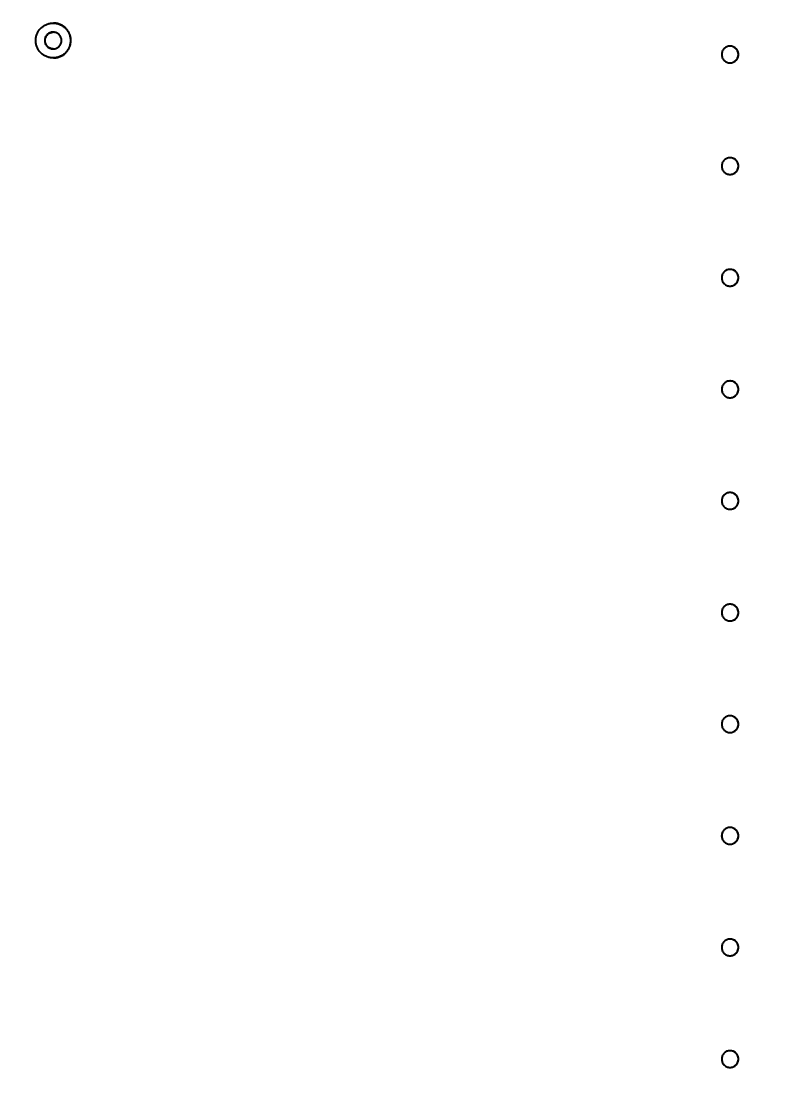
# Model space of a CAD drawing. Header units: feet. Extents: x -1522 to 1718, y -42 to 1309.
# Drawn here: x 40.466 to 42.228, y 10.14 to 12.65 of the extents above; entities that cross this region are included whole.
import ezdxf

# ---------------------------------------------------------------- set-up
doc = ezdxf.new("R2010")
doc.units = ezdxf.units.FT
doc.header["$MEASUREMENT"] = 0
doc.layers.add('E-EQPM-XFMR-1500V', color=141, linetype='Continuous')
doc.layers.add('G-NPLT', color=67, linetype='Continuous', plot=False)
doc.styles.add('NEI-A', font='arial.ttf')

# ---------------------------------------------------------------- blocks, each defined once
blk = doc.blocks.new('INV SKID')
at = {"layer": 'E-EQPM-XFMR-1500V', "linetype": 'Continuous'}
for centre, start, end in [((4.3161, 1.4772), 89.1671, 90.0001), ((4.3161, 1.4773), 270.0001, 270.8332), ((5.9077, 1.4444), 26.1184, 89.9944), ((5.9077, 1.4444), 270.0049, 333.7221), ((5.9077, 1.182), 26.1184, 89.9944), ((5.9077, 1.182), 270.0049, 333.7221), ((5.9077, 0.9195), 26.1184, 89.9944), ((5.9077, 0.9195), 26.1184, 89.9944), ((5.9077, 0.9195), 270.0049, 333.7221), ((5.9077, 0.9195), 270.0049, 333.7221), ((5.9077, 0.657), 26.1184, 89.9944), ((5.9077, 0.657), 270.0049, 333.7221), ((5.9077, 0.3946), 26.1184, 89.9944), ((5.9077, 0.3946), 270.0049, 333.7221), ((5.9077, 0.1321), 26.1184, 89.9944), ((5.9077, 0.1321), 26.1184, 89.9944), ((5.9077, 0.1321), 270.0049, 333.7221), ((5.9077, 0.1321), 270.0049, 333.7221), ((5.9077, -0.1304), 26.1184, 89.9944), ((5.9077, -0.1304), 270.0049, 333.7221), ((5.9077, -0.3928), 26.1184, 89.9944), ((5.9077, -0.3929), 26.1184, 89.9944), ((5.9077, -0.3928), 270.0049, 333.7221), ((5.9077, -0.3928), 270.0049, 333.7221), ((5.9077, -0.6553), 26.1184, 89.9944), ((5.9077, -0.6553), 26.1184, 89.9944), ((5.9077, -0.6553), 270.0049, 333.7221), ((5.9077, -0.6553), 270.0049, 333.7221), ((5.9077, -0.9178), 26.1184, 89.9944), ((5.9077, -0.9178), 270.0049, 333.7221)]:
    blk.add_arc(centre, 0.0197, start, end, dxfattribs=at)
for points, knots in [([(4.2751, 1.4772), (4.2751, 1.4799), (4.2757, 1.4853), (4.278, 1.493), (4.2818, 1.5002), (4.287, 1.5064), (4.2932, 1.5116), (4.3004, 1.5154), (4.3081, 1.5177), (4.3135, 1.5183), (4.3161, 1.5183)], [0, 0, 0, 0, 0.125012, 0.250017, 0.375022, 0.500024, 0.625022, 0.750017, 0.875009, 1, 1, 1, 1]), ([(4.3161, 1.5183), (4.3188, 1.5183), (4.3242, 1.5177), (4.3319, 1.5154), (4.3391, 1.5116), (4.3453, 1.5064), (4.3505, 1.5002), (4.3543, 1.493), (4.3566, 1.4853), (4.3571, 1.4799), (4.3571, 1.4772)], [0, 0, 0, 0, 0.124991, 0.249983, 0.374977, 0.499975, 0.624977, 0.749982, 0.874987, 1, 1, 1, 1]), ([(4.3577, 1.4772), (4.3577, 1.4799), (4.3572, 1.4853), (4.3548, 1.493), (4.351, 1.5002), (4.3459, 1.5064), (4.3396, 1.5116), (4.3325, 1.5154), (4.3248, 1.5177), (4.3194, 1.5183), (4.3167, 1.5183)], [0, 0, 0, 0, 0.125012, 0.250017, 0.375022, 0.500024, 0.625022, 0.750017, 0.875009, 1, 1, 1, 1]), ([(4.3161, 1.4969), (4.3149, 1.4969), (4.3123, 1.4967), (4.3086, 1.4955), (4.3051, 1.4937), (4.3021, 1.4913), (4.2997, 1.4882), (4.2978, 1.4848), (4.2967, 1.4811), (4.2965, 1.4785), (4.2965, 1.4772)], [0, 0, 0, 0, 0.12499, 0.249982, 0.374976, 0.499974, 0.624975, 0.749981, 0.874985, 1, 1, 1, 1]), ([(4.297, 1.4772), (4.297, 1.4785), (4.2973, 1.481), (4.2984, 1.4847), (4.3001, 1.4881), (4.3025, 1.491), (4.3054, 1.4935), (4.3087, 1.4954), (4.3124, 1.4966), (4.3149, 1.4969), (4.3161, 1.4969)], [0, 0, 0, 0, 0.125012, 0.250015, 0.375021, 0.500023, 0.625022, 0.750018, 0.87501, 1, 1, 1, 1]), ([(4.3358, 1.4772), (4.3358, 1.4785), (4.3356, 1.4811), (4.3345, 1.4848), (4.3327, 1.4882), (4.3303, 1.4911), (4.3273, 1.4936), (4.3239, 1.4955), (4.3203, 1.4966), (4.3177, 1.4969), (4.3164, 1.4969)], [0, 0, 0, 0, 0.125013, 0.250015, 0.375021, 0.500023, 0.625023, 0.750018, 0.87501, 1, 1, 1, 1]), ([(4.3161, 1.4362), (4.3135, 1.4362), (4.3081, 1.4368), (4.3004, 1.4391), (4.2932, 1.4429), (4.287, 1.4481), (4.2818, 1.4543), (4.278, 1.4614), (4.2757, 1.4692), (4.2751, 1.4746), (4.2751, 1.4772)], [0, 0, 0, 0, 0.124991, 0.249983, 0.374977, 0.499975, 0.624977, 0.749982, 0.874987, 1, 1, 1, 1]), ([(4.2965, 1.4772), (4.2965, 1.476), (4.2967, 1.4734), (4.2978, 1.4697), (4.2997, 1.4662), (4.3021, 1.4632), (4.3051, 1.4608), (4.3086, 1.4589), (4.3123, 1.4578), (4.3149, 1.4576), (4.3161, 1.4576)], [0, 0, 0, 0, 0.125013, 0.250015, 0.375021, 0.500023, 0.625023, 0.750018, 0.87501, 1, 1, 1, 1]), ([(4.3161, 1.4576), (4.3149, 1.4576), (4.3124, 1.4579), (4.3087, 1.4591), (4.3054, 1.461), (4.3025, 1.4634), (4.3001, 1.4664), (4.2984, 1.4698), (4.2973, 1.4734), (4.297, 1.476), (4.297, 1.4772)], [0, 0, 0, 0, 0.12499, 0.249982, 0.374976, 0.499974, 0.624975, 0.749981, 0.874985, 1, 1, 1, 1]), ([(4.3571, 1.4772), (4.3571, 1.4746), (4.3566, 1.4692), (4.3543, 1.4614), (4.3505, 1.4543), (4.3453, 1.4481), (4.3391, 1.4429), (4.3319, 1.4391), (4.3242, 1.4368), (4.3188, 1.4362), (4.3161, 1.4362)], [0, 0, 0, 0, 0.125012, 0.250017, 0.375022, 0.500024, 0.625022, 0.750017, 0.875009, 1, 1, 1, 1]), ([(4.3164, 1.4576), (4.3177, 1.4576), (4.3203, 1.4579), (4.3239, 1.459), (4.3273, 1.4609), (4.3303, 1.4633), (4.3327, 1.4663), (4.3345, 1.4697), (4.3356, 1.4734), (4.3358, 1.476), (4.3358, 1.4772)], [0, 0, 0, 0, 0.12499, 0.249982, 0.374976, 0.499974, 0.624975, 0.749981, 0.874985, 1, 1, 1, 1]), ([(4.3167, 1.4362), (4.3194, 1.4362), (4.3248, 1.4368), (4.3325, 1.4391), (4.3396, 1.4429), (4.3459, 1.4481), (4.351, 1.4543), (4.3548, 1.4614), (4.3572, 1.4692), (4.3577, 1.4746), (4.3577, 1.4772)], [0, 0, 0, 0, 0.124991, 0.249983, 0.374977, 0.499975, 0.624977, 0.749982, 0.874987, 1, 1, 1, 1]), ([(5.9077, 1.4641), (5.9051, 1.4641), (5.8999, 1.4631), (5.8934, 1.4587), (5.889, 1.4522), (5.888, 1.447), (5.888, 1.4444)], [0, 0, 0, 0, 0.24994, 0.499821, 0.749989, 1, 1, 1, 1]), ([(5.9077, 1.4641), (5.9051, 1.4641), (5.8999, 1.4631), (5.8934, 1.4587), (5.889, 1.4522), (5.888, 1.447), (5.888, 1.4444)], [0, 0, 0, 0, 0.24994, 0.499821, 0.749989, 1, 1, 1, 1]), ([(5.9274, 1.4444), (5.9274, 1.447), (5.9263, 1.4522), (5.922, 1.4587), (5.9154, 1.4631), (5.9102, 1.4641), (5.9077, 1.4641)], [0, 0, 0, 0, 0.250013, 0.50015, 0.750038, 1, 1, 1, 1]), ([(5.888, 1.4444), (5.888, 1.4419), (5.889, 1.4367), (5.8934, 1.4302), (5.8999, 1.4258), (5.9051, 1.4248), (5.9077, 1.4248)], [0, 0, 0, 0, 0.250013, 0.50015, 0.750038, 1, 1, 1, 1]), ([(5.888, 1.4444), (5.888, 1.4419), (5.889, 1.4367), (5.8934, 1.4302), (5.8999, 1.4258), (5.9051, 1.4248), (5.9077, 1.4248)], [0, 0, 0, 0, 0.250013, 0.50015, 0.750038, 1, 1, 1, 1]), ([(5.9077, 1.4248), (5.9102, 1.4248), (5.9154, 1.4258), (5.922, 1.4302), (5.9263, 1.4367), (5.9274, 1.4419), (5.9274, 1.4444)], [0, 0, 0, 0, 0.24994, 0.499821, 0.749989, 1, 1, 1, 1]), ([(5.9077, 1.2016), (5.9051, 1.2016), (5.8999, 1.2006), (5.8934, 1.1962), (5.889, 1.1897), (5.888, 1.1845), (5.888, 1.182)], [0, 0, 0, 0, 0.24994, 0.499821, 0.749989, 1, 1, 1, 1]), ([(5.9077, 1.2016), (5.9051, 1.2016), (5.8999, 1.2006), (5.8934, 1.1962), (5.889, 1.1897), (5.888, 1.1845), (5.888, 1.182)], [0, 0, 0, 0, 0.24994, 0.499821, 0.749989, 1, 1, 1, 1]), ([(5.888, 1.182), (5.888, 1.1794), (5.889, 1.1742), (5.8934, 1.1677), (5.8999, 1.1633), (5.9051, 1.1623), (5.9077, 1.1623)], [0, 0, 0, 0, 0.250013, 0.50015, 0.750038, 1, 1, 1, 1]), ([(5.888, 1.182), (5.888, 1.1794), (5.889, 1.1742), (5.8934, 1.1677), (5.8999, 1.1633), (5.9051, 1.1623), (5.9077, 1.1623)], [0, 0, 0, 0, 0.250013, 0.50015, 0.750038, 1, 1, 1, 1]), ([(5.9274, 1.182), (5.9274, 1.1845), (5.9263, 1.1897), (5.922, 1.1962), (5.9154, 1.2006), (5.9102, 1.2016), (5.9077, 1.2016)], [0, 0, 0, 0, 0.250013, 0.50015, 0.750038, 1, 1, 1, 1]), ([(5.9077, 1.1623), (5.9102, 1.1623), (5.9154, 1.1633), (5.922, 1.1677), (5.9263, 1.1742), (5.9274, 1.1794), (5.9274, 1.182)], [0, 0, 0, 0, 0.24994, 0.499821, 0.749989, 1, 1, 1, 1]), ([(5.9077, 0.9392), (5.9051, 0.9392), (5.8999, 0.9382), (5.8934, 0.9338), (5.889, 0.9272), (5.888, 0.9221), (5.888, 0.9195)], [0, 0, 0, 0, 0.24994, 0.499821, 0.749989, 1, 1, 1, 1]), ([(5.9077, 0.9392), (5.9051, 0.9392), (5.8999, 0.9382), (5.8934, 0.9338), (5.889, 0.9272), (5.888, 0.9221), (5.888, 0.9195)], [0, 0, 0, 0, 0.24994, 0.499821, 0.749989, 1, 1, 1, 1]), ([(5.9077, 0.9392), (5.9051, 0.9392), (5.8999, 0.9381), (5.8934, 0.9338), (5.889, 0.9272), (5.888, 0.9221), (5.888, 0.9195)], [0, 0, 0, 0, 0.24994, 0.499821, 0.749989, 1, 1, 1, 1]), ([(5.9077, 0.9392), (5.9051, 0.9392), (5.8999, 0.9381), (5.8934, 0.9338), (5.889, 0.9272), (5.888, 0.9221), (5.888, 0.9195)], [0, 0, 0, 0, 0.24994, 0.499821, 0.749989, 1, 1, 1, 1]), ([(5.9274, 0.9195), (5.9274, 0.9221), (5.9263, 0.9272), (5.922, 0.9338), (5.9154, 0.9382), (5.9102, 0.9392), (5.9077, 0.9392)], [0, 0, 0, 0, 0.250013, 0.50015, 0.750038, 1, 1, 1, 1]), ([(5.9274, 0.9195), (5.9274, 0.9221), (5.9263, 0.9272), (5.922, 0.9338), (5.9154, 0.9381), (5.9102, 0.9392), (5.9077, 0.9392)], [0, 0, 0, 0, 0.250013, 0.50015, 0.750038, 1, 1, 1, 1]), ([(5.888, 0.9195), (5.888, 0.9169), (5.889, 0.9118), (5.8934, 0.9052), (5.8999, 0.9008), (5.9051, 0.8998), (5.9077, 0.8998)], [0, 0, 0, 0, 0.250013, 0.50015, 0.750038, 1, 1, 1, 1]), ([(5.888, 0.9195), (5.888, 0.9169), (5.889, 0.9118), (5.8934, 0.9052), (5.8999, 0.9008), (5.9051, 0.8998), (5.9077, 0.8998)], [0, 0, 0, 0, 0.250013, 0.50015, 0.750038, 1, 1, 1, 1]), ([(5.888, 0.9195), (5.888, 0.9169), (5.889, 0.9118), (5.8934, 0.9052), (5.8999, 0.9008), (5.9051, 0.8998), (5.9077, 0.8998)], [0, 0, 0, 0, 0.250013, 0.50015, 0.750038, 1, 1, 1, 1]), ([(5.888, 0.9195), (5.888, 0.9169), (5.889, 0.9118), (5.8934, 0.9052), (5.8999, 0.9008), (5.9051, 0.8998), (5.9077, 0.8998)], [0, 0, 0, 0, 0.250013, 0.50015, 0.750038, 1, 1, 1, 1]), ([(5.9077, 0.8998), (5.9102, 0.8998), (5.9154, 0.9008), (5.922, 0.9052), (5.9263, 0.9118), (5.9274, 0.9169), (5.9274, 0.9195)], [0, 0, 0, 0, 0.24994, 0.499821, 0.749989, 1, 1, 1, 1]), ([(5.9077, 0.8998), (5.9102, 0.8998), (5.9154, 0.9008), (5.922, 0.9052), (5.9263, 0.9118), (5.9274, 0.9169), (5.9274, 0.9195)], [0, 0, 0, 0, 0.24994, 0.499821, 0.749989, 1, 1, 1, 1]), ([(5.9077, 0.6767), (5.9051, 0.6767), (5.8999, 0.6757), (5.8934, 0.6713), (5.889, 0.6648), (5.888, 0.6596), (5.888, 0.657)], [0, 0, 0, 0, 0.24994, 0.499821, 0.749989, 1, 1, 1, 1]), ([(5.9077, 0.6767), (5.9051, 0.6767), (5.8999, 0.6757), (5.8934, 0.6713), (5.889, 0.6648), (5.888, 0.6596), (5.888, 0.657)], [0, 0, 0, 0, 0.24994, 0.499821, 0.749989, 1, 1, 1, 1]), ([(5.888, 0.657), (5.888, 0.6545), (5.889, 0.6493), (5.8934, 0.6427), (5.8999, 0.6384), (5.9051, 0.6373), (5.9077, 0.6373)], [0, 0, 0, 0, 0.250013, 0.50015, 0.750038, 1, 1, 1, 1]), ([(5.888, 0.657), (5.888, 0.6545), (5.889, 0.6493), (5.8934, 0.6427), (5.8999, 0.6384), (5.9051, 0.6373), (5.9077, 0.6373)], [0, 0, 0, 0, 0.250013, 0.50015, 0.750038, 1, 1, 1, 1]), ([(5.9274, 0.657), (5.9274, 0.6596), (5.9263, 0.6648), (5.922, 0.6713), (5.9154, 0.6757), (5.9102, 0.6767), (5.9077, 0.6767)], [0, 0, 0, 0, 0.250013, 0.50015, 0.750038, 1, 1, 1, 1]), ([(5.9077, 0.6373), (5.9102, 0.6373), (5.9154, 0.6384), (5.922, 0.6427), (5.9263, 0.6493), (5.9274, 0.6545), (5.9274, 0.657)], [0, 0, 0, 0, 0.24994, 0.499821, 0.749989, 1, 1, 1, 1]), ([(5.9077, 0.4142), (5.9051, 0.4142), (5.8999, 0.4132), (5.8934, 0.4088), (5.889, 0.4023), (5.888, 0.3971), (5.888, 0.3946)], [0, 0, 0, 0, 0.24994, 0.499821, 0.749989, 1, 1, 1, 1]), ([(5.9077, 0.4142), (5.9051, 0.4142), (5.8999, 0.4132), (5.8934, 0.4088), (5.889, 0.4023), (5.888, 0.3971), (5.888, 0.3946)], [0, 0, 0, 0, 0.24994, 0.499821, 0.749989, 1, 1, 1, 1]), ([(5.9274, 0.3946), (5.9274, 0.3971), (5.9263, 0.4023), (5.922, 0.4088), (5.9154, 0.4132), (5.9102, 0.4142), (5.9077, 0.4142)], [0, 0, 0, 0, 0.250013, 0.50015, 0.750038, 1, 1, 1, 1]), ([(5.888, 0.3946), (5.888, 0.392), (5.889, 0.3868), (5.8934, 0.3803), (5.8999, 0.3759), (5.9051, 0.3749), (5.9077, 0.3749)], [0, 0, 0, 0, 0.250013, 0.50015, 0.750038, 1, 1, 1, 1]), ([(5.888, 0.3946), (5.888, 0.392), (5.889, 0.3868), (5.8934, 0.3803), (5.8999, 0.3759), (5.9051, 0.3749), (5.9077, 0.3749)], [0, 0, 0, 0, 0.250013, 0.50015, 0.750038, 1, 1, 1, 1]), ([(5.9077, 0.3749), (5.9102, 0.3749), (5.9154, 0.3759), (5.922, 0.3803), (5.9263, 0.3868), (5.9274, 0.392), (5.9274, 0.3946)], [0, 0, 0, 0, 0.24994, 0.499821, 0.749989, 1, 1, 1, 1]), ([(5.9077, 0.1518), (5.9051, 0.1518), (5.8999, 0.1507), (5.8934, 0.1464), (5.889, 0.1398), (5.888, 0.1347), (5.888, 0.1321)], [0, 0, 0, 0, 0.24994, 0.499821, 0.749989, 1, 1, 1, 1]), ([(5.9077, 0.1518), (5.9051, 0.1518), (5.8999, 0.1507), (5.8934, 0.1464), (5.889, 0.1398), (5.888, 0.1347), (5.888, 0.1321)], [0, 0, 0, 0, 0.24994, 0.499821, 0.749989, 1, 1, 1, 1]), ([(5.9077, 0.1518), (5.9051, 0.1518), (5.8999, 0.1507), (5.8934, 0.1464), (5.889, 0.1398), (5.888, 0.1346), (5.888, 0.1321)], [0, 0, 0, 0, 0.24994, 0.499821, 0.749989, 1, 1, 1, 1]), ([(5.9077, 0.1518), (5.9051, 0.1518), (5.8999, 0.1507), (5.8934, 0.1464), (5.889, 0.1398), (5.888, 0.1346), (5.888, 0.1321)], [0, 0, 0, 0, 0.24994, 0.499821, 0.749989, 1, 1, 1, 1]), ([(5.9274, 0.1321), (5.9274, 0.1347), (5.9263, 0.1398), (5.922, 0.1464), (5.9154, 0.1507), (5.9102, 0.1518), (5.9077, 0.1518)], [0, 0, 0, 0, 0.250013, 0.50015, 0.750038, 1, 1, 1, 1]), ([(5.9274, 0.1321), (5.9274, 0.1346), (5.9263, 0.1398), (5.922, 0.1464), (5.9154, 0.1507), (5.9102, 0.1518), (5.9077, 0.1518)], [0, 0, 0, 0, 0.250013, 0.50015, 0.750038, 1, 1, 1, 1]), ([(5.888, 0.1321), (5.888, 0.1295), (5.889, 0.1244), (5.8934, 0.1178), (5.8999, 0.1134), (5.9051, 0.1124), (5.9077, 0.1124)], [0, 0, 0, 0, 0.250013, 0.50015, 0.750038, 1, 1, 1, 1]), ([(5.888, 0.1321), (5.888, 0.1295), (5.889, 0.1244), (5.8934, 0.1178), (5.8999, 0.1134), (5.9051, 0.1124), (5.9077, 0.1124)], [0, 0, 0, 0, 0.250013, 0.50015, 0.750038, 1, 1, 1, 1]), ([(5.888, 0.1321), (5.888, 0.1295), (5.889, 0.1243), (5.8934, 0.1178), (5.8999, 0.1134), (5.9051, 0.1124), (5.9077, 0.1124)], [0, 0, 0, 0, 0.250013, 0.50015, 0.750038, 1, 1, 1, 1]), ([(5.888, 0.1321), (5.888, 0.1295), (5.889, 0.1243), (5.8934, 0.1178), (5.8999, 0.1134), (5.9051, 0.1124), (5.9077, 0.1124)], [0, 0, 0, 0, 0.250013, 0.50015, 0.750038, 1, 1, 1, 1]), ([(5.9077, 0.1124), (5.9102, 0.1124), (5.9154, 0.1134), (5.922, 0.1178), (5.9263, 0.1244), (5.9274, 0.1295), (5.9274, 0.1321)], [0, 0, 0, 0, 0.24994, 0.499821, 0.749989, 1, 1, 1, 1]), ([(5.9077, 0.1124), (5.9102, 0.1124), (5.9154, 0.1134), (5.922, 0.1178), (5.9263, 0.1243), (5.9274, 0.1295), (5.9274, 0.1321)], [0, 0, 0, 0, 0.24994, 0.499821, 0.749989, 1, 1, 1, 1]), ([(5.9077, -0.1107), (5.9051, -0.1107), (5.8999, -0.1117), (5.8934, -0.1161), (5.889, -0.1226), (5.888, -0.1278), (5.888, -0.1304)], [0, 0, 0, 0, 0.24994, 0.499821, 0.749989, 1, 1, 1, 1]), ([(5.9077, -0.1107), (5.9051, -0.1107), (5.8999, -0.1117), (5.8934, -0.1161), (5.889, -0.1226), (5.888, -0.1278), (5.888, -0.1304)], [0, 0, 0, 0, 0.24994, 0.499821, 0.749989, 1, 1, 1, 1]), ([(5.9274, -0.1304), (5.9274, -0.1278), (5.9263, -0.1226), (5.922, -0.1161), (5.9154, -0.1117), (5.9102, -0.1107), (5.9077, -0.1107)], [0, 0, 0, 0, 0.250013, 0.50015, 0.750038, 1, 1, 1, 1]), ([(5.888, -0.1304), (5.888, -0.1329), (5.889, -0.1381), (5.8934, -0.1447), (5.8999, -0.149), (5.9051, -0.1501), (5.9077, -0.1501)], [0, 0, 0, 0, 0.250013, 0.50015, 0.750038, 1, 1, 1, 1]), ([(5.888, -0.1304), (5.888, -0.1329), (5.889, -0.1381), (5.8934, -0.1447), (5.8999, -0.149), (5.9051, -0.1501), (5.9077, -0.1501)], [0, 0, 0, 0, 0.250013, 0.50015, 0.750038, 1, 1, 1, 1]), ([(5.9077, -0.1501), (5.9102, -0.1501), (5.9154, -0.149), (5.922, -0.1447), (5.9263, -0.1381), (5.9274, -0.1329), (5.9274, -0.1304)], [0, 0, 0, 0, 0.24994, 0.499821, 0.749989, 1, 1, 1, 1]), ([(5.9077, -0.3732), (5.9051, -0.3732), (5.8999, -0.3742), (5.8934, -0.3786), (5.889, -0.3851), (5.888, -0.3903), (5.888, -0.3928)], [0, 0, 0, 0, 0.24994, 0.499821, 0.749989, 1, 1, 1, 1]), ([(5.9077, -0.3732), (5.9051, -0.3732), (5.8999, -0.3742), (5.8934, -0.3786), (5.889, -0.3851), (5.888, -0.3903), (5.888, -0.3928)], [0, 0, 0, 0, 0.24994, 0.499821, 0.749989, 1, 1, 1, 1]), ([(5.9077, -0.3732), (5.9051, -0.3732), (5.8999, -0.3742), (5.8934, -0.3786), (5.889, -0.3851), (5.888, -0.3903), (5.888, -0.3928)], [0, 0, 0, 0, 0.24994, 0.499821, 0.749989, 1, 1, 1, 1]), ([(5.9077, -0.3732), (5.9051, -0.3732), (5.8999, -0.3742), (5.8934, -0.3786), (5.889, -0.3851), (5.888, -0.3903), (5.888, -0.3928)], [0, 0, 0, 0, 0.24994, 0.499821, 0.749989, 1, 1, 1, 1]), ([(5.9274, -0.3928), (5.9274, -0.3903), (5.9263, -0.3851), (5.922, -0.3786), (5.9154, -0.3742), (5.9102, -0.3732), (5.9077, -0.3732)], [0, 0, 0, 0, 0.250013, 0.50015, 0.750038, 1, 1, 1, 1]), ([(5.9274, -0.3928), (5.9274, -0.3903), (5.9263, -0.3851), (5.922, -0.3786), (5.9154, -0.3742), (5.9102, -0.3732), (5.9077, -0.3732)], [0, 0, 0, 0, 0.250013, 0.50015, 0.750038, 1, 1, 1, 1]), ([(5.888, -0.3928), (5.888, -0.3954), (5.889, -0.4006), (5.8934, -0.4071), (5.8999, -0.4115), (5.9051, -0.4125), (5.9077, -0.4125)], [0, 0, 0, 0, 0.250013, 0.50015, 0.750038, 1, 1, 1, 1]), ([(5.888, -0.3928), (5.888, -0.3954), (5.889, -0.4006), (5.8934, -0.4071), (5.8999, -0.4115), (5.9051, -0.4125), (5.9077, -0.4125)], [0, 0, 0, 0, 0.250013, 0.50015, 0.750038, 1, 1, 1, 1]), ([(5.888, -0.3928), (5.888, -0.3954), (5.889, -0.4006), (5.8934, -0.4071), (5.8999, -0.4115), (5.9051, -0.4125), (5.9077, -0.4125)], [0, 0, 0, 0, 0.250013, 0.50015, 0.750038, 1, 1, 1, 1]), ([(5.888, -0.3928), (5.888, -0.3954), (5.889, -0.4006), (5.8934, -0.4071), (5.8999, -0.4115), (5.9051, -0.4125), (5.9077, -0.4125)], [0, 0, 0, 0, 0.250013, 0.50015, 0.750038, 1, 1, 1, 1]), ([(5.9077, -0.4125), (5.9102, -0.4125), (5.9154, -0.4115), (5.922, -0.4071), (5.9263, -0.4006), (5.9274, -0.3954), (5.9274, -0.3928)], [0, 0, 0, 0, 0.24994, 0.499821, 0.749989, 1, 1, 1, 1]), ([(5.9077, -0.4125), (5.9102, -0.4125), (5.9154, -0.4115), (5.922, -0.4071), (5.9263, -0.4006), (5.9274, -0.3954), (5.9274, -0.3928)], [0, 0, 0, 0, 0.24994, 0.499821, 0.749989, 1, 1, 1, 1]), ([(5.9077, -0.6356), (5.9051, -0.6356), (5.8999, -0.6366), (5.8934, -0.641), (5.889, -0.6476), (5.888, -0.6527), (5.888, -0.6553)], [0, 0, 0, 0, 0.24994, 0.499821, 0.749989, 1, 1, 1, 1]), ([(5.9077, -0.6356), (5.9051, -0.6356), (5.8999, -0.6366), (5.8934, -0.641), (5.889, -0.6476), (5.888, -0.6527), (5.888, -0.6553)], [0, 0, 0, 0, 0.24994, 0.499821, 0.749989, 1, 1, 1, 1]), ([(5.9077, -0.6356), (5.9051, -0.6356), (5.8999, -0.6367), (5.8934, -0.641), (5.889, -0.6476), (5.888, -0.6528), (5.888, -0.6553)], [0, 0, 0, 0, 0.24994, 0.499821, 0.749989, 1, 1, 1, 1]), ([(5.9077, -0.6356), (5.9051, -0.6356), (5.8999, -0.6367), (5.8934, -0.641), (5.889, -0.6476), (5.888, -0.6528), (5.888, -0.6553)], [0, 0, 0, 0, 0.24994, 0.499821, 0.749989, 1, 1, 1, 1]), ([(5.9274, -0.6553), (5.9274, -0.6527), (5.9263, -0.6476), (5.922, -0.641), (5.9154, -0.6366), (5.9102, -0.6356), (5.9077, -0.6356)], [0, 0, 0, 0, 0.250013, 0.50015, 0.750038, 1, 1, 1, 1]), ([(5.9274, -0.6553), (5.9274, -0.6528), (5.9263, -0.6476), (5.922, -0.641), (5.9154, -0.6367), (5.9102, -0.6356), (5.9077, -0.6356)], [0, 0, 0, 0, 0.250013, 0.50015, 0.750038, 1, 1, 1, 1]), ([(5.888, -0.6553), (5.888, -0.6579), (5.889, -0.663), (5.8934, -0.6696), (5.8999, -0.674), (5.9051, -0.675), (5.9077, -0.675)], [0, 0, 0, 0, 0.250013, 0.50015, 0.750038, 1, 1, 1, 1]), ([(5.888, -0.6553), (5.888, -0.6579), (5.889, -0.663), (5.8934, -0.6696), (5.8999, -0.674), (5.9051, -0.675), (5.9077, -0.675)], [0, 0, 0, 0, 0.250013, 0.50015, 0.750038, 1, 1, 1, 1]), ([(5.888, -0.6553), (5.888, -0.6579), (5.889, -0.6631), (5.8934, -0.6696), (5.8999, -0.674), (5.9051, -0.675), (5.9077, -0.675)], [0, 0, 0, 0, 0.250013, 0.50015, 0.750038, 1, 1, 1, 1]), ([(5.888, -0.6553), (5.888, -0.6579), (5.889, -0.6631), (5.8934, -0.6696), (5.8999, -0.674), (5.9051, -0.675), (5.9077, -0.675)], [0, 0, 0, 0, 0.250013, 0.50015, 0.750038, 1, 1, 1, 1]), ([(5.9077, -0.675), (5.9102, -0.675), (5.9154, -0.674), (5.922, -0.6696), (5.9263, -0.663), (5.9274, -0.6579), (5.9274, -0.6553)], [0, 0, 0, 0, 0.24994, 0.499821, 0.749989, 1, 1, 1, 1]), ([(5.9077, -0.675), (5.9102, -0.675), (5.9154, -0.674), (5.922, -0.6696), (5.9263, -0.6631), (5.9274, -0.6579), (5.9274, -0.6553)], [0, 0, 0, 0, 0.24994, 0.499821, 0.749989, 1, 1, 1, 1]), ([(5.9077, -0.8981), (5.9051, -0.8981), (5.8999, -0.8991), (5.8934, -0.9035), (5.889, -0.91), (5.888, -0.9152), (5.888, -0.9178)], [0, 0, 0, 0, 0.24994, 0.499821, 0.749989, 1, 1, 1, 1]), ([(5.9077, -0.8981), (5.9051, -0.8981), (5.8999, -0.8991), (5.8934, -0.9035), (5.889, -0.91), (5.888, -0.9152), (5.888, -0.9178)], [0, 0, 0, 0, 0.24994, 0.499821, 0.749989, 1, 1, 1, 1]), ([(5.9274, -0.9178), (5.9274, -0.9152), (5.9263, -0.91), (5.922, -0.9035), (5.9154, -0.8991), (5.9102, -0.8981), (5.9077, -0.8981)], [0, 0, 0, 0, 0.250013, 0.50015, 0.750038, 1, 1, 1, 1]), ([(5.888, -0.9178), (5.888, -0.9203), (5.889, -0.9255), (5.8934, -0.9321), (5.8999, -0.9364), (5.9051, -0.9375), (5.9077, -0.9375)], [0, 0, 0, 0, 0.250013, 0.50015, 0.750038, 1, 1, 1, 1]), ([(5.888, -0.9178), (5.888, -0.9203), (5.889, -0.9255), (5.8934, -0.9321), (5.8999, -0.9364), (5.9051, -0.9375), (5.9077, -0.9375)], [0, 0, 0, 0, 0.250013, 0.50015, 0.750038, 1, 1, 1, 1]), ([(5.9077, -0.9375), (5.9102, -0.9375), (5.9154, -0.9364), (5.922, -0.9321), (5.9263, -0.9255), (5.9274, -0.9203), (5.9274, -0.9178)], [0, 0, 0, 0, 0.24994, 0.499821, 0.749989, 1, 1, 1, 1])]:
    blk.add_open_spline(points, degree=3, knots=knots, dxfattribs=at)
for points in [[(5.9253, 1.4357), (5.9266, 1.4384), (5.9274, 1.4415), (5.9274, 1.4444)], [(5.9274, 1.4444), (5.9274, 1.4474), (5.9267, 1.4504), (5.9254, 1.4531)], [(5.9253, 1.1733), (5.9266, 1.1759), (5.9274, 1.179), (5.9274, 1.182)], [(5.9274, 1.182), (5.9274, 1.1849), (5.9267, 1.188), (5.9254, 1.1906)], [(5.9253, 0.9108), (5.9266, 0.9135), (5.9274, 0.9165), (5.9274, 0.9195)], [(5.9253, 0.9108), (5.9266, 0.9135), (5.9274, 0.9165), (5.9274, 0.9195)], [(5.9274, 0.9195), (5.9274, 0.9225), (5.9267, 0.9255), (5.9254, 0.9282)], [(5.9274, 0.9195), (5.9274, 0.9225), (5.9267, 0.9255), (5.9254, 0.9282)], [(5.9253, 0.6483), (5.9266, 0.651), (5.9274, 0.654), (5.9274, 0.657)], [(5.9274, 0.657), (5.9274, 0.66), (5.9267, 0.663), (5.9254, 0.6657)], [(5.9274, 0.3946), (5.9274, 0.3975), (5.9267, 0.4006), (5.9254, 0.4032)], [(5.9253, 0.3858), (5.9266, 0.3885), (5.9274, 0.3916), (5.9274, 0.3946)], [(5.9253, 0.1234), (5.9266, 0.1261), (5.9274, 0.1291), (5.9274, 0.1321)], [(5.9253, 0.1234), (5.9266, 0.126), (5.9274, 0.1291), (5.9274, 0.1321)], [(5.9274, 0.1321), (5.9274, 0.1351), (5.9267, 0.1381), (5.9254, 0.1408)], [(5.9274, 0.1321), (5.9274, 0.135), (5.9267, 0.1381), (5.9254, 0.1407)], [(5.9274, -0.1304), (5.9274, -0.1274), (5.9267, -0.1244), (5.9254, -0.1217)], [(5.9253, -0.1391), (5.9266, -0.1364), (5.9274, -0.1334), (5.9274, -0.1304)], [(5.8887, -0.3928), (5.8887, -0.3899), (5.8894, -0.3869), (5.8907, -0.3842)], [(5.8907, -0.4015), (5.8894, -0.3988), (5.8887, -0.3958), (5.8887, -0.3928)], [(5.9253, -0.4015), (5.9266, -0.3989), (5.9274, -0.3958), (5.9274, -0.3928)], [(5.9253, -0.4016), (5.9266, -0.3989), (5.9274, -0.3958), (5.9274, -0.3928)], [(5.9274, -0.3928), (5.9274, -0.3899), (5.9267, -0.3868), (5.9254, -0.3842)], [(5.9274, -0.3928), (5.9274, -0.3899), (5.9267, -0.3869), (5.9254, -0.3842)], [(5.9274, -0.6553), (5.9274, -0.6523), (5.9267, -0.6493), (5.9254, -0.6466)], [(5.9274, -0.6553), (5.9274, -0.6524), (5.9267, -0.6493), (5.9254, -0.6467)], [(5.9253, -0.664), (5.9266, -0.6613), (5.9274, -0.6583), (5.9274, -0.6553)], [(5.9253, -0.664), (5.9266, -0.6614), (5.9274, -0.6583), (5.9274, -0.6553)], [(5.9253, -0.9265), (5.9266, -0.9238), (5.9274, -0.9208), (5.9274, -0.9178)], [(5.9274, -0.9178), (5.9274, -0.9148), (5.9267, -0.9118), (5.9254, -0.9091)]]:
    blk.add_open_spline(points, degree=3, dxfattribs=at)

msp = doc.modelspace()

# ---------------------------------------------------------------- block references
msp.add_blockref('INV SKID', (36.22501, 11.12722))

# ---------------------------------------------------------------- texts
at = {"layer": 'G-NPLT', "insert": (-1524.03887, 222.65943), "char_height": 50.15749436, "attachment_point": 1, "style": 'NEI-A'}
msp.add_mtext_dynamic_manual_height_columns('\\pi-250.78747,l250.78747;THIS INVERTER NEEDS TO BE UPDATED WITH THE CORRECT INVERTER JOB SPECIFIC. GET FROM THE INVERTER XREF.', width=1665.7235448, gutter_width=214.91157, heights=[0], dxfattribs=at)

doc.saveas('drawing.dxf')
